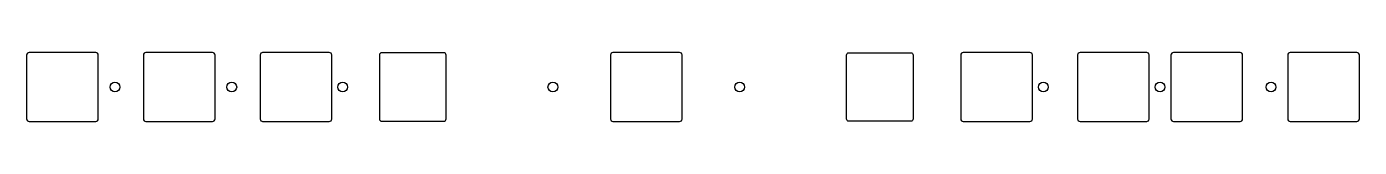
# Model space of a CAD drawing. Header units: millimetres. Extents: x -3 to 269, y -83 to -69.
import ezdxf

# ---------------------------------------------------------------- set-up
doc = ezdxf.new("R2010")
doc.units = ezdxf.units.MM
doc.header["$MEASUREMENT"] = 0

msp = doc.modelspace()

# ---------------------------------------------------------------- linework, layer by layer
for points in [[(12.0625, -69.7, 0.41421356), (11.5625, -69.2), (-2.0375, -69.2, 0.41421239), (-2.5375, -69.7), (-2.5375, -82.7, 0.41421239), (-2.0375, -83.2), (11.5625, -83.2, 0.41421356), (12.0625, -82.7)], [(35.375, -83.2, 0.41421356), (35.875, -82.7), (35.875, -69.7, 0.41421356), (35.375, -69.2), (21.775, -69.2, 0.41421239), (21.275, -69.7), (21.275, -82.7, 0.41421239), (21.775, -83.2)], [(45.5875, -83.2), (59.1875, -83.2, 0.41421356), (59.6875, -82.7), (59.6875, -69.7, 0.41421356), (59.1875, -69.2), (45.5875, -69.2, 0.41421239), (45.0875, -69.7), (45.0875, -82.7, 0.41421239)], [(69.3934, -82.65, 0.41421239), (69.8934, -83.15), (82.4934, -83.15, 0.41421239), (82.9934, -82.65), (82.9934, -69.75, 0.41421239), (82.4934, -69.25), (69.8934, -69.25, 0.41421239), (69.3934, -69.75)], [(130.625, -69.2), (117.025, -69.2, 0.41421239), (116.525, -69.7), (116.525, -82.7, 0.41421239), (117.025, -83.2), (130.625, -83.2, 0.41421356), (131.125, -82.7), (131.125, -69.7, 0.41421356)], [(165.15, -69.25), (177.75, -69.25, -0.41421356), (178.25, -69.75), (178.25, -82.65, -0.41421356), (177.75, -83.15), (165.15, -83.15, -0.41421356), (164.65, -82.65), (164.65, -69.75, -0.41421356)], [(187.9625, -69.7), (187.9625, -82.7, 0.41421239), (188.4625, -83.2), (202.0625, -83.2, 0.41421356), (202.5625, -82.7), (202.5625, -69.7, 0.41421356), (202.0625, -69.2), (188.4625, -69.2, 0.41421239)], [(211.775, -82.7, 0.41421239), (212.275, -83.2), (225.875, -83.2, 0.41421356), (226.375, -82.7), (226.375, -69.7, 0.41421356), (225.875, -69.2), (212.275, -69.2, 0.41421239), (211.775, -69.7)], [(230.825, -69.7), (230.825, -82.7, 0.41421239), (231.325, -83.2), (244.925, -83.2, 0.41421356), (245.425, -82.7), (245.425, -69.7, 0.41421356), (244.925, -69.2), (231.325, -69.2, 0.41421239)], [(255.1375, -69.2, 0.41421239), (254.6375, -69.7), (254.6375, -82.7, 0.41421239), (255.1375, -83.2), (268.7375, -83.2, 0.41421356), (269.2375, -82.7), (269.2375, -69.7, 0.41421356), (268.7375, -69.2)]]:
    msp.add_lwpolyline(points, format="xyb", close=True)
for centre in [(15.4781, -76.2), (39.2906, -76.2), (61.9125, -76.2), (104.775, -76.2), (142.875, -76.2), (204.7875, -76.2), (228.6, -76.2), (251.2219, -76.2)]:
    msp.add_circle(centre, 1)

doc.saveas('drawing.dxf')
